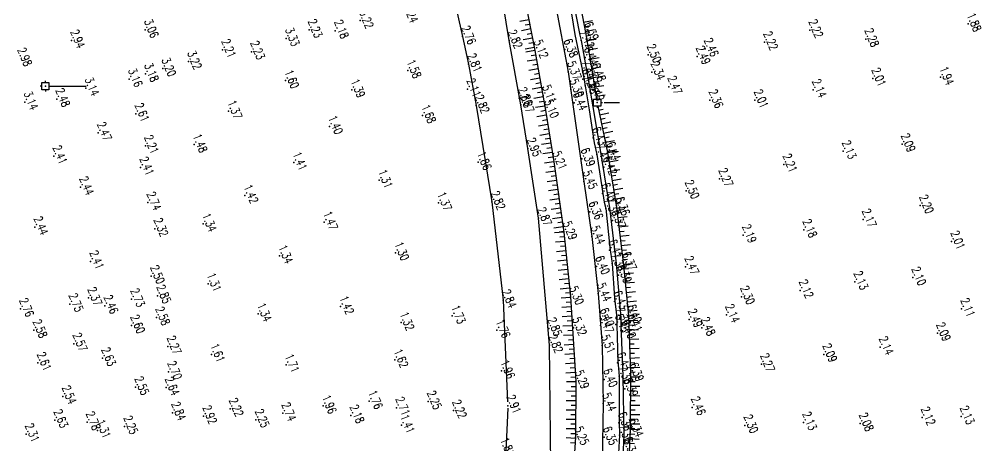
# Model space of a CAD drawing. Header units: millimetres. Extents: x 405522 to 410309, y 2303080 to 2310223.
# Drawn here: x 407481.1 to 407685.7, y 2307142.7 to 2307233.4 of the extents above; entities that cross this region are included whole.
import ezdxf
from ezdxf.enums import TextEntityAlignment as Align
from ezdxf.xclip import XClip

# ---------------------------------------------------------------- set-up
doc = ezdxf.new("R2010")
doc.units = ezdxf.units.MM
doc.header["$LTSCALE"] = 10
doc.header["$MEASUREMENT"] = 0
doc.header["$XCLIPFRAME"] = 0
doc.layers.get('0').update_dxf_attribs({"linetype": 'CONTINUOUS'})
doc.layers.get('Defpoints').update_dxf_attribs({"linetype": 'CONTINUOUS'})
for name, color, linetype in [('caodo', 7, 'CONTINUOUS'), ('De', 5, 'CONTINUOUS'), ('DIM', 4, 'CONTINUOUS'), ('Hatch', 8, 'CONTINUOUS')]:
    doc.layers.add(name, color=color, linetype=linetype)
doc.styles.add('Dien', font='simplex.shx', dxfattribs={"width": 0.75})
doc.styles.add('TextH', font='vntimeh.shx', dxfattribs={"width": 0.75})
doc.styles.add('txt', font='romans.shx', dxfattribs={"height": 0.2})
doc.dimstyles.new('D2', dxfattribs={"dimscale": 2, "dimtxt": 1.8, "dimasz": 1.5, "dimexe": 1.5, "dimexo": 2, "dimgap": 1, "dimtad": 1, "dimdec": 1, "dimdsep": 46, "dimtxsty": 'TextH', "dimcen": 2.5, "dimclrd": 4, "dimclre": 4, "dimclrt": 7, "dimadec": 1, "dimazin": 2, "dimtfac": 1, "dimtdec": 1, "dimtmove": 1, "dimatfit": 0, "dimfxl": 0.25, "dimtolj": 1, "dimtzin": 0, "dimlwd": -1, "dimlwe": -1, "dimarcsym": 0})
doc.dimstyles.new('D6.7', dxfattribs={"dimscale": 6.7, "dimtxt": 1.5, "dimasz": 2, "dimexe": 1.5, "dimexo": 0.5, "dimgap": 1, "dimtad": 1, "dimdec": 0, "dimdsep": 46, "dimtxsty": 'Dien', "dimcen": 1, "dimclrd": 256, "dimclre": 256, "dimclrt": 7, "dimaunit": 1, "dimadec": 3, "dimazin": 0, "dimtfac": 1, "dimtdec": 0, "dimtmove": 1, "dimatfit": 0, "dimfxl": 1, "dimtolj": 1, "dimtzin": 0, "dimlwe": -1, "dimarcsym": 0})

# ---------------------------------------------------------------- blocks, each defined once
blk = doc.blocks.new('*D8')
at = {"layer": 'Defpoints', "color": 0, "linetype": 'Continuous'}
for p in [(407688.8, 2307448.84), (407705.66, 2307406.94), (406731.61, 2307015)]:
    blk.add_point(p, dxfattribs=at)
at = {"layer": 'DIM', "linetype": 'Continuous'}
for p, q in [((407704.41, 2307410.04), (407685.05, 2307458.16)), ((406730.36, 2307018.11), (406711, 2307066.22))]:
    blk.add_line(p, q, dxfattribs=at)
at = {"layer": 'DIM', "linetype": 'Continuous', "lineweight": -2}
blk.add_line((406727.19, 2307061.9), (407676.37, 2307443.83), dxfattribs=at)
at = {"layer": 'DIM', "linetype": 'Continuous'}
for points in [[(407675.53, 2307445.9), (407677.2, 2307441.76), (407688.8, 2307448.84)], [(406726.35, 2307063.97), (406728.02, 2307059.83), (406714.75, 2307056.9)]]:
    blk.add_solid(points, dxfattribs=at)
at = {"layer": 'DIM', "color": 7, "linetype": 'Continuous', "insert": (407197.4, 2307263.74), "char_height": 10.05, "attachment_point": 5, "rotation": 21.9189, "style": 'Dien'}
blk.add_mtext('\\A1;1050', dxfattribs=at)
blk = doc.blocks.new('*D10')
at = {"layer": 'Defpoints', "color": 0, "linetype": 'Continuous'}
for p in [(407816.98, 2307451.73), (406697.25, 2307100.41), (406731.61, 2307015)]:
    blk.add_point(p, dxfattribs=at)
at = {"layer": 'DIM'}
for p, q in [((407815.73, 2307454.84), (407778.86, 2307546.46)), ((406730.36, 2307018.11), (406693.5, 2307109.73))]:
    blk.add_line(p, q, dxfattribs=at)
at = {"layer": 'DIM', "linetype": 'Continuous', "lineweight": -2}
blk.add_line((407770.18, 2307532.14), (406709.68, 2307105.41), dxfattribs=at)
at = {"layer": 'DIM', "linetype": 'Continuous'}
for points in [[(407769.34, 2307534.21), (407771.01, 2307530.06), (407782.61, 2307537.14)], [(406708.84, 2307107.48), (406710.51, 2307103.34), (406697.25, 2307100.41)]]:
    blk.add_solid(points, dxfattribs=at)
at = {"layer": 'DIM', "color": 7, "linetype": 'Continuous', "insert": (407235.55, 2307329.65), "char_height": 10.05, "attachment_point": 5, "rotation": 21.9189, "style": 'Dien'}
blk.add_mtext('\\A1;1170', dxfattribs=at)
blk = doc.blocks.new('20')
at = {"layer": 'caodo', "color": 8, "linetype": 'Continuous'}
for p in [(-53.96, -75.39, 0.9), (-99.66, -77.38, 0.74), (-64.82, -77.36, -0.09), (-59.24, -77.53, -0.14), (41.6, -77.4, -0.1), (75.24, -76.07, -0.44), (-115.32, -79.6, 0.62), (-69.68, -79.18, 1.01), (-32.2, -78.77, 0.44), (-22.3, -79.64, 0.5), (-7.01, -79.62, 5.1), (-6.1, -77.93, 4.07), (53.49, -79.31, -0.04), (-83.21, -81.61, -0.11), (-16.8, -81.73, 2.8), (-10.49, -81.54, 4.06), (19.36, -81.37, 0.14), (31.99, -80, -0.1), (-77.06, -82, -0.09), (-6.17, -83.23, 4.12), (7.22, -82.69, 0.18), (17.64, -83.03, 0.17), (-95.94, -85.59, 0.88), (-90.47, -84.11, 0.9), (-30.93, -84.65, 0.49), (-103.07, -87.83, 0.84), (-99.62, -86.73, 0.86), (-43.83, -85.99, -0.74), (-9.75, -86.28, 3.05), (-6.7, -86.06, 5.12), (-6.64, -87.83, 4.1), (-4.58, -86.71, 4.16), (8.04, -86.34, 0.02), (54.98, -87.72, -0.31), (69.41, -87.45, -0.38), (-112.27, -89.74, 0.82), (-69.8, -88.15, -0.72), (-31.13, -89.96, -0.21), (-6.13, -89.29, 5.16), (11.64, -89.44, 0.15), (-118.47, -92.06, 0.16), (-55.73, -90.1, -0.93), (-20.15, -91.85, 0.54), (-15.05, -91.35, 2.79), (-9.21, -90.05, 2.98), (-4.84, -90.82, 4.17), (42.34, -90.13, -0.18), (-125.25, -92.72, 0.82), (-29.33, -93.43, 0.5), (-19.81, -93.29, 0.55), (-8.5, -92.84, 4.12), (20.37, -92.31, 0.04), (29.96, -92.33, -0.31), (-101.64, -95.21, 0.29), (-81.92, -94.64, -0.95), (-40.7, -95.55, -0.64), (-14.59, -94.43, 2.78), (-60.5, -97.89, -0.92), (-109.64, -99.26, 0.15), (-99.62, -102.04, -0.11), (-89.28, -101.77, -0.84), (-4.46, -100.3, 4.11), (61.22, -101.67, -0.23), (-119.07, -104.24, 0.09), (-18.29, -102.62, 0.63), (-3.64, -103.89, 5.13), (-1.38, -103.45, 4.12), (48.68, -103.15, -0.19), (-68.07, -105.58, -0.91), (-28.89, -105.5, -0.46), (-12.83, -105.41, 2.89), (-6.86, -104.76, 4.07), (36.09, -105.99, -0.11), (-100.62, -106.62, 0.09), (-2.16, -106.54, 4.1), (-49.9, -109.35, -1.01), (-6.39, -109.57, 3.13), (22.45, -109.05, -0.05), (-113.4, -110.84, 0.12), (-2.48, -112.19, 4.08), (15.3, -111.62, 0.18), (-99.08, -114.09, 0.42), (-78.46, -112.59, -0.9), (-37.33, -114.15, -0.95), (-25.95, -113.95, 0.5), (-5.17, -116.05, 4.04), (-1.76, -115.38, 5.04), (0.52, -115.17, 4.04), (65.1, -114.72, -0.12), (-87.33, -118.64, -0.98), (-61.58, -118.26, -0.85), (-16.07, -117.38, 0.55), (-0.33, -117.88, 4.05), (52.93, -117.7, -0.15), (-123.11, -119.32, 0.12), (-97.6, -119.65), (-10.66, -120.35, 2.97), (40.32, -119.88, -0.14), (-4.7, -121.29, 3.12), (27.46, -121, -0.13), (71.75, -122.37, -0.31), (-46.42, -124.75, -1.02), (-0.99, -124.23, 4.09), (-111.25, -126.59, 0.09), (-71.1, -125.4, -0.98), (-3.75, -127.69, 4.08), (-0.42, -127.03, 5.06), (1.95, -126.85, 4.05), (15.21, -127.76, 0.15), (-98.35, -129.71, 0.18), (0.92, -129.51, 4.07), (63.5, -130.05, -0.22), (-86.3, -131.34, -1.01), (39.54, -132.76, -0.2), (51.18, -130.96, -0.19), (-111.67, -134.38, 0.05), (-102.55, -134.63, 0.41), (-97.01, -133.89, 0.53), (-23.59, -134.85, 0.52), (-9.27, -134.14, 2.98), (-3.4, -133.46, 3.12), (27.07, -134.1, -0.02), (-126.17, -136.71, 0.44), (-115.66, -135.67, 0.43), (-108.23, -136.05, 0.14), (-58.11, -136.21, -0.9), (0.09, -135.13, 4.11), (73.88, -136.72, -0.21), (-97.24, -138.53, 0.26), (-75.64, -137.73, -0.98), (-34.38, -138.19, -0.59), (-2.77, -138.79, 4.08), (0.58, -138.6, 5.07), (3.05, -138.07, 4.08), (15.94, -138.96, 0.17), (23.88, -137.98, -0.18), (-102.55, -140.25, 0.28), (-45.28, -139.62, -1), (-13.89, -140.84, 0.53), (-8.64, -140.74, 3), (-2.91, -140.2, 3.15), (0.4, -140.05, 4.13), (3.18, -139.91, 4.09), (18.69, -140.74, 0.16), (-123.31, -141.21, 0.26), (-24.89, -141.22, -0.56), (1.81, -141.34, 4.08), (68.72, -141.88, -0.23), (-114.81, -144.1, 0.25), (-94.82, -144.73, -0.05), (-13.7, -144.4, 0.5), (-2.53, -144.48, 3.19), (56.56, -144.82, -0.18), (-108.73, -147.19, 0.31), (-85.56, -146.37, -0.71), (44.57, -146.37, -0.23), (-122.44, -148.16, 0.29), (-69.72, -148.58, -0.61), (-46.59, -147.53, -0.7), (0.76, -148.2, 4.11), (31.32, -148.44, -0.05), (-94.7, -150.07, 0.38), (-23.91, -149.87, -0.36), (1.1, -151.01, 5.06), (3.52, -150.43, 4.07), (-101.68, -153.37, 0.23), (-8.11, -152.04, 2.97), (-2.09, -151.68, 4.08), (-117.13, -155.3, 0.22), (-95.23, -153.45, 0.32), (2.31, -153.71, 4.07), (-61.84, -157.32, -0.36), (-52.03, -156.33, -0.56), (-39.5, -156.41, -0.07), (-22.58, -157.29, 0.59), (-2.3, -156.84, 3.12), (-93.84, -158.77, 0.52), (-87.24, -159.52, 0.6), (-81.61, -157.94, -0.1), (-70.43, -158.91, 0.42), (-55.93, -159.36, -0.14), (-46.22, -157.71, 0.39), (-34.14, -158.32, -0.1), (16.61, -157.64, 0.14), (-118.88, -160.35, 0.31), (-112, -160.82, 0.46), (-76.11, -160.28, -0.07), (-45.2, -161.46, -0.91), (1.04, -160.91, 4.06), (27.8, -161.47, -0.02), (40.28, -160.86, -0.19), (52.31, -161.06, -0.24), (65.47, -159.81, -0.2), (73.77, -159.61, -0.19), (-124.96, -163.34, -0.01), (-109.8, -162.54, -1.01), (-104.03, -161.71, -0.07), (1.19, -163.52, 5.04), (3.45, -162.28, 4.02), (-8.19, -163.98, 2.93), (-2.13, -164, 4.03)]:
    blk.add_point(p, dxfattribs=at)
at = {"layer": 'caodo', "color": 8, "linetype": 'Continuous', "style": 'txt', "width": 0.75}
for s, p in [('3.22', (-53.46, -75.39, 0.9)), ('2.24', (-44, -74.2, -0.08)), ('3.06', (-99.16, -77.38, 0.74)), ('2.23', (-64.32, -77.36, -0.09)), ('2.18', (-58.74, -77.53, -0.14)), ('2.22', (42.1, -77.4, -0.1)), ('1.88', (75.74, -76.07, -0.44)), ('2.94', (-114.82, -79.6, 0.62)), ('3.33', (-69.18, -79.18, 1.01)), ('2.76', (-31.7, -78.77, 0.44)), ('2.82', (-21.8, -79.64, 0.5)), ('7.42', (-6.51, -79.62, 5.1)), ('6.39', (-5.6, -77.93, 4.07)), ('2.28', (53.99, -79.31, -0.04)), ('2.21', (-82.71, -81.61, -0.11)), ('2.23', (-76.56, -82, -0.09)), ('5.12', (-16.3, -81.73, 2.8)), ('6.38', (-9.99, -81.54, 4.06)), ('2.46', (19.86, -81.37, 0.14)), ('2.22', (32.49, -80, -0.1)), ('2.98', (-126.07, -83.44, 0.66)), ('3.22', (-89.97, -84.11, 0.9)), ('6.44', (-5.67, -83.23, 4.12)), ('2.50', (7.72, -82.69, 0.18)), ('2.49', (18.14, -83.03, 0.17)), ('3.20', (-95.44, -85.59, 0.88)), ('2.81', (-30.43, -84.65, 0.49)), ('7.44', (-6.2, -86.06, 5.12)), ('3.16', (-102.57, -87.83, 0.84)), ('3.18', (-99.12, -86.73, 0.86)), ('1.58', (-43.33, -85.99, -0.74)), ('5.37', (-9.25, -86.28, 3.05)), ('6.42', (-6.14, -87.83, 4.1)), ('6.48', (-4.08, -86.71, 4.16)), ('2.34', (8.54, -86.34, 0.02)), ('2.01', (55.48, -87.72, -0.31)), ('1.94', (69.91, -87.45, -0.38)), ('3.14', (-111.77, -89.74, 0.82)), ('1.60', (-69.3, -88.15, -0.72)), ('2.11', (-30.63, -89.96, -0.21)), ('5.30', (-8.71, -90.05, 2.98)), ('7.48', (-5.63, -89.29, 5.16)), ('2.47', (12.14, -89.44, 0.15)), ('2.14', (42.84, -90.13, -0.18)), ('2.48', (-117.97, -92.06, 0.16)), ('1.39', (-55.23, -90.1, -0.93)), ('2.86', (-19.65, -91.85, 0.54)), ('5.11', (-14.55, -91.35, 2.79)), ('6.49', (-4.34, -90.82, 4.17)), ('3.14', (-124.75, -92.72, 0.82)), ('2.82', (-28.83, -93.43, 0.5)), ('2.87', (-19.31, -93.29, 0.55)), ('6.44', (-8, -92.84, 4.12)), ('2.36', (20.87, -92.31, 0.04)), ('2.01', (30.46, -92.33, -0.31)), ('2.61', (-101.14, -95.21, 0.29)), ('1.37', (-81.42, -94.64, -0.95)), ('1.68', (-40.2, -95.55, -0.64)), ('5.10', (-14.09, -94.43, 2.78)), ('1.40', (-60, -97.89, -0.92)), ('2.47', (-109.14, -99.26, 0.15)), ('6.43', (-3.96, -100.3, 4.11)), ('2.21', (-99.12, -102.04, -0.11)), ('1.48', (-88.78, -101.77, -0.84)), ('2.09', (61.72, -101.67, -0.23)), ('2.41', (-118.57, -104.24, 0.09)), ('2.95', (-17.79, -102.62, 0.63)), ('7.45', (-3.14, -103.89, 5.13)), ('6.44', (-0.88, -103.45, 4.12)), ('2.13', (49.18, -103.15, -0.19)), ('1.41', (-67.57, -105.58, -0.91)), ('1.86', (-28.39, -105.5, -0.46)), ('5.21', (-12.33, -105.41, 2.89)), ('6.39', (-6.36, -104.76, 4.07)), ('2.21', (36.59, -105.99, -0.11)), ('2.41', (-100.12, -106.62, 0.09)), ('6.42', (-1.66, -106.54, 4.1)), ('1.31', (-49.4, -109.35, -1.01)), ('5.45', (-5.89, -109.57, 3.13)), ('2.27', (22.95, -109.05, -0.05)), ('2.44', (-112.9, -110.84, 0.12)), ('6.40', (-1.98, -112.19, 4.08)), ('2.50', (15.8, -111.62, 0.18)), ('2.74', (-98.58, -114.09, 0.42)), ('1.42', (-77.96, -112.59, -0.9)), ('1.37', (-36.83, -114.15, -0.95)), ('2.82', (-25.45, -113.95, 0.5)), ('2.20', (65.6, -114.72, -0.12)), ('6.36', (-4.67, -116.05, 4.04)), ('7.36', (-1.26, -115.38, 5.04)), ('6.36', (1.02, -115.17, 4.04)), ('1.34', (-86.83, -118.64, -0.98)), ('1.47', (-61.08, -118.26, -0.85)), ('2.87', (-15.57, -117.38, 0.55)), ('6.37', (0.17, -117.88, 4.05)), ('2.17', (53.43, -117.7, -0.15)), ('2.44', (-122.61, -119.32, 0.12)), ('2.32', (-97.1, -119.65)), ('5.29', (-10.16, -120.35, 2.97)), ('2.18', (40.82, -119.88, -0.14)), ('5.44', (-4.2, -121.29, 3.12)), ('2.19', (27.96, -121, -0.13)), ('2.01', (72.25, -122.37, -0.31)), ('1.30', (-45.92, -124.75, -1.02)), ('6.41', (-0.49, -124.23, 4.09)), ('2.41', (-110.75, -126.59, 0.09)), ('1.34', (-70.6, -125.4, -0.98)), ('7.38', (0.08, -127.03, 5.06)), ('6.37', (2.45, -126.85, 4.05)), ('6.40', (-3.25, -127.69, 4.08)), ('2.47', (15.71, -127.76, 0.15)), ('2.50', (-97.85, -129.71, 0.18)), ('6.39', (1.42, -129.51, 4.07)), ('2.13', (51.68, -130.96, -0.19)), ('2.10', (64, -130.05, -0.22)), ('1.31', (-85.8, -131.34, -1.01)), ('2.12', (40.04, -132.76, -0.2)), ('2.37', (-111.17, -134.38, 0.05)), ('2.73', (-102.05, -134.63, 0.41)), ('2.85', (-96.51, -133.89, 0.53)), ('2.84', (-23.09, -134.85, 0.52)), ('5.30', (-8.77, -134.14, 2.98)), ('5.44', (-2.9, -133.46, 3.12)), ('6.43', (0.59, -135.13, 4.11)), ('2.30', (27.57, -134.1, -0.02)), ('2.76', (-125.67, -136.71, 0.44)), ('2.75', (-115.16, -135.67, 0.43)), ('2.46', (-107.73, -136.05, 0.14)), ('1.42', (-57.61, -136.21, -0.9)), ('2.11', (74.38, -136.72, -0.21)), ('2.58', (-96.74, -138.53, 0.26)), ('1.34', (-75.14, -137.73, -0.98)), ('1.73', (-33.88, -138.19, -0.59)), ('6.40', (-2.27, -138.79, 4.08)), ('7.39', (1.08, -138.6, 5.07)), ('6.40', (3.55, -138.07, 4.08)), ('2.49', (16.44, -138.96, 0.17)), ('2.14', (24.38, -137.98, -0.18)), ('2.58', (-122.81, -141.21, 0.26)), ('2.60', (-102.05, -140.25, 0.28)), ('1.32', (-44.78, -139.62, -1)), ('2.85', (-13.39, -140.84, 0.53)), ('5.32', (-8.14, -140.74, 3)), ('5.47', (-2.41, -140.2, 3.15)), ('6.45', (0.9, -140.05, 4.13)), ('6.41', (3.68, -139.91, 4.09)), ('2.48', (19.19, -140.74, 0.16)), ('1.76', (-24.39, -141.22, -0.56)), ('6.40', (2.31, -141.34, 4.08)), ('2.09', (69.22, -141.88, -0.23)), ('2.57', (-114.31, -144.1, 0.25)), ('2.27', (-94.32, -144.73, -0.05)), ('2.82', (-13.2, -144.4, 0.5)), ('5.51', (-2.03, -144.48, 3.19)), ('2.14', (57.06, -144.82, -0.18)), ('2.63', (-108.23, -147.19, 0.31)), ('1.61', (-85.06, -146.37, -0.71)), ('2.09', (45.07, -146.37, -0.23)), ('2.61', (-121.94, -148.16, 0.29)), ('1.71', (-69.22, -148.58, -0.61)), ('1.62', (-46.09, -147.53, -0.7)), ('6.43', (1.26, -148.2, 4.11)), ('2.27', (31.82, -148.44, -0.05)), ('2.70', (-94.2, -150.07, 0.38)), ('1.96', (-23.41, -149.87, -0.36)), ('7.38', (1.6, -151.01, 5.06)), ('6.39', (4.02, -150.43, 4.07)), ('2.55', (-101.18, -153.37, 0.23)), ('2.64', (-94.73, -153.45, 0.32)), ('5.29', (-7.61, -152.04, 2.97)), ('6.40', (-1.59, -151.68, 4.08)), ('2.54', (-116.63, -155.3, 0.22)), ('6.39', (2.81, -153.71, 4.07)), ('1.96', (-61.34, -157.32, -0.36)), ('1.76', (-51.53, -156.33, -0.56)), ('2.25', (-39, -156.41, -0.07)), ('2.91', (-22.08, -157.29, 0.59)), ('5.44', (-1.8, -156.84, 3.12)), ('2.46', (17.11, -157.64, 0.14)), ('2.84', (-93.34, -158.77, 0.52)), ('2.92', (-86.74, -159.52, 0.6)), ('2.22', (-81.11, -157.94, -0.1)), ('2.74', (-69.93, -158.91, 0.42)), ('2.18', (-55.43, -159.36, -0.14)), ('2.71', (-45.72, -157.71, 0.39)), ('2.22', (-33.64, -158.32, -0.1)), ('2.13', (74.27, -159.61, -0.19)), ('2.63', (-118.38, -160.35, 0.31)), ('2.78', (-111.5, -160.82, 0.46)), ('2.25', (-103.53, -161.71, -0.07)), ('2.25', (-75.61, -160.28, -0.07)), ('1.41', (-44.7, -161.46, -0.91)), ('6.38', (1.54, -160.91, 4.06)), ('2.30', (28.3, -161.47, -0.02)), ('2.13', (40.78, -160.86, -0.19)), ('2.08', (52.81, -161.06, -0.24)), ('2.12', (65.97, -159.81, -0.2)), ('2.31', (-124.46, -163.34, -0.01)), ('1.31', (-109.3, -162.54, -1.01)), ('7.36', (1.69, -163.52, 5.04)), ('6.34', (3.95, -162.28, 4.02)), ('5.25', (-7.69, -163.98, 2.93)), ('6.35', (-1.63, -164, 4.03)), ('1.86', (-23.45, -166.4, -0.46)), ('6.36', (2.76, -166.53, 4.04))]:
    blk.add_text(s, height=1.8, rotation=292, dxfattribs=at).set_placement(p, align=Align.CENTER)
blk = doc.blocks.new('*D50')
at = {"layer": 'Defpoints', "color": 0, "linetype": 'Continuous'}
for p in [(407494.82, 2306933.31), (408995.35, 2306821.5), (407742.64, 2306317.43)]:
    blk.add_point(p, dxfattribs=at)
at = {"layer": 'Hatch', "color": 4, "linetype": 'Continuous'}
for p, q in [((407498.53, 2306934.8), (408750.32, 2307438.5)), ((408748.65, 2307434.6), (408994.23, 2306824.28)), ((407746.35, 2306318.92), (408998.14, 2306822.62))]:
    blk.add_line(p, q, dxfattribs=at)
for points in [[(408749.12, 2307434.78), (408748.19, 2307434.41), (408747.53, 2307437.38)], [(408994.7, 2306824.47), (408993.77, 2306824.09), (408995.35, 2306821.5)]]:
    blk.add_solid(points, dxfattribs=at)
at = {"layer": 'Hatch', "color": 7, "linetype": 'Continuous', "insert": (408874.97, 2307130.86), "char_height": 3.6, "attachment_point": 5, "rotation": 291.9189, "style": 'TextH'}
blk.add_mtext('\\A1;663.9', dxfattribs=at)
blk = doc.blocks.new('*D54')
at = {"layer": 'Defpoints', "color": 0, "linetype": 'Continuous'}
for p in [(408495.7, 2307336.05), (407494.82, 2306933.31), (407742.64, 2306317.43)]:
    blk.add_point(p, dxfattribs=at)
at = {"layer": 'Hatch', "color": 4, "linetype": 'Continuous'}
for p, q in [((407498.53, 2306934.8), (408498.49, 2307337.17)), ((408742.4, 2306722.95), (408496.82, 2307333.26)), ((407746.35, 2306318.92), (408746.31, 2306721.28))]:
    blk.add_line(p, q, dxfattribs=at)
for points in [[(408497.29, 2307333.45), (408496.36, 2307333.08), (408495.7, 2307336.05)], [(408742.87, 2306723.13), (408741.94, 2306722.76), (408743.52, 2306720.16)]]:
    blk.add_solid(points, dxfattribs=at)
at = {"layer": 'Hatch', "color": 7, "linetype": 'Continuous', "insert": (408623.14, 2307029.52), "char_height": 3.6, "attachment_point": 5, "rotation": 291.9189, "style": 'TextH'}
blk.add_mtext('\\A1;663.9', dxfattribs=at)

msp = doc.modelspace()

# ---------------------------------------------------------------- linework, layer by layer
at = {"color": 4}
for p, q in [((407486.7, 2307219.91), (407486.7, 2307220.29)), ((407485.95, 2307219.16), (407485.58, 2307219.16)), ((407486.7, 2307218.41), (407486.7, 2307218.04)), ((407487.45, 2307219.16), (407487.83, 2307219.16)), ((407487.83, 2307219.16), (407495.36, 2307219.16)), ((407603.22, 2307215.68), (407602.84, 2307215.68)), ((407603.97, 2307216.43), (407603.97, 2307216.8)), ((407604.72, 2307215.68), (407605.09, 2307215.68)), ((407605.43, 2307215.67), (407608.73, 2307215.67)), ((407603.97, 2307214.93), (407603.97, 2307214.55))]:
    msp.add_line(p, q, dxfattribs=at)
for points in [[(407485.95, 2307219.91), (407487.45, 2307219.91), (407487.45, 2307218.41), (407485.95, 2307218.41)], [(407603.22, 2307216.43), (407604.72, 2307216.43), (407604.72, 2307214.93), (407603.22, 2307214.93)]]:
    msp.add_lwpolyline(points, close=True, dxfattribs=at)
for p in [(407486.7, 2307219.16), (407603.97, 2307215.68)]:
    msp.add_point(p, dxfattribs=at)
at = {"layer": 'De', "color": 8, "linetype": 'Continuous'}
for p, q in [((407589.47, 2307233.29), (407587.51, 2307232.91)), ((407589.66, 2307232.31), (407588.68, 2307232.12)), ((407601.05, 2307232.79), (407603.01, 2307233.15)), ((407601.23, 2307231.81), (407602.21, 2307231.99)), ((407589.86, 2307231.33), (407587.9, 2307230.95)), ((407590.05, 2307230.35), (407589.07, 2307230.16)), ((407601.41, 2307230.82), (407603.38, 2307231.19)), ((407601.59, 2307229.84), (407602.57, 2307230.01)), ((407590.25, 2307229.37), (407588.28, 2307228.98)), ((407590.44, 2307228.39), (407589.46, 2307228.2)), ((407601.76, 2307228.85), (407603.73, 2307229.19)), ((407601.93, 2307227.87), (407602.91, 2307228.04)), ((407590.63, 2307227.41), (407588.67, 2307227.02)), ((407590.76, 2307226.76), (407588.79, 2307226.42)), ((407590.93, 2307225.77), (407589.95, 2307225.6)), ((407602.1, 2307226.88), (407604.07, 2307227.22)), ((407602.27, 2307225.9), (407603.25, 2307226.07)), ((407591.1, 2307224.79), (407589.13, 2307224.45)), ((407591.27, 2307223.8), (407590.29, 2307223.63)), ((407602.44, 2307224.91), (407604.41, 2307225.25)), ((407602.61, 2307223.93), (407603.59, 2307224.1)), ((407591.45, 2307222.82), (407589.48, 2307222.48)), ((407591.62, 2307221.83), (407590.63, 2307221.66)), ((407602.78, 2307222.94), (407604.75, 2307223.28)), ((407602.95, 2307221.96), (407603.94, 2307222.13)), ((407591.79, 2307220.85), (407589.82, 2307220.51)), ((407591.96, 2307219.86), (407590.97, 2307219.69)), ((407603.11, 2307220.97), (407605.08, 2307221.28)), ((407603.26, 2307219.98), (407604.25, 2307220.14)), ((407592.13, 2307218.88), (407590.16, 2307218.54)), ((407592.3, 2307217.89), (407591.32, 2307217.72)), ((407603.42, 2307218.99), (407605.4, 2307219.3)), ((407603.58, 2307218), (407604.56, 2307218.16)), ((407592.47, 2307216.91), (407590.5, 2307216.57)), ((407592.65, 2307215.92), (407591.66, 2307215.75)), ((407603.73, 2307217.02), (407605.71, 2307217.33)), ((407604.72, 2307216.16), (407604.88, 2307216.18)), ((407592.82, 2307214.94), (407590.85, 2307214.59)), ((407592.99, 2307213.95), (407592, 2307213.79)), ((407604.28, 2307214.07), (407605.26, 2307214.27)), ((407604.49, 2307213.09), (407606.45, 2307213.5)), ((407593.15, 2307212.96), (407591.17, 2307212.65)), ((407593.3, 2307211.98), (407592.32, 2307211.82)), ((407604.69, 2307212.11), (407605.67, 2307212.32)), ((407604.9, 2307211.13), (407606.86, 2307211.54)), ((407593.46, 2307210.99), (407591.49, 2307210.67)), ((407593.62, 2307210), (407592.63, 2307209.84)), ((407605.11, 2307210.15), (407606.08, 2307210.36)), ((407605.31, 2307209.18), (407607.27, 2307209.59)), ((407593.78, 2307209.02), (407591.8, 2307208.7)), ((407593.94, 2307208.03), (407592.95, 2307207.87)), ((407605.52, 2307208.2), (407606.5, 2307208.4)), ((407605.72, 2307207.22), (407607.68, 2307207.63)), ((407594.1, 2307207.04), (407592.12, 2307206.72)), ((407594.25, 2307206.05), (407593.27, 2307205.89)), ((407605.93, 2307206.24), (407606.91, 2307206.45)), ((407606.13, 2307205.26), (407608.09, 2307205.67)), ((407606.18, 2307205.04), (407608.15, 2307205.36)), ((407594.41, 2307205.07), (407592.44, 2307204.75)), ((407594.57, 2307204.08), (407593.58, 2307203.92)), ((407606.34, 2307204.05), (407607.33, 2307204.21)), ((407606.5, 2307203.07), (407608.47, 2307203.39)), ((407594.73, 2307203.09), (407592.75, 2307202.77)), ((407595.02, 2307201.11), (407593.04, 2307200.82)), ((407594.87, 2307202.1), (407593.88, 2307201.96)), ((407606.66, 2307202.08), (407607.65, 2307202.24)), ((407606.82, 2307201.09), (407608.79, 2307201.41)), ((407595.3, 2307199.13), (407593.32, 2307198.84)), ((407595.16, 2307200.12), (407594.17, 2307199.98)), ((407606.98, 2307200.1), (407607.97, 2307200.26)), ((407607.14, 2307199.12), (407609.11, 2307199.44)), ((407595.59, 2307197.15), (407593.61, 2307196.87)), ((407595.45, 2307198.14), (407594.46, 2307198)), ((407607.3, 2307198.13), (407608.29, 2307198.29)), ((407607.46, 2307197.14), (407609.43, 2307197.46)), ((407595.88, 2307195.17), (407593.9, 2307194.89)), ((407595.73, 2307196.16), (407594.74, 2307196.02)), ((407607.62, 2307196.16), (407608.61, 2307196.32)), ((407607.78, 2307195.17), (407609.75, 2307195.49)), ((407596.17, 2307193.19), (407594.19, 2307192.91)), ((407596.02, 2307194.18), (407595.03, 2307194.04)), ((407607.94, 2307194.18), (407608.93, 2307194.34)), ((407608.1, 2307193.19), (407610.08, 2307193.44)), ((407596.45, 2307191.22), (407594.47, 2307190.93)), ((407596.31, 2307192.21), (407595.32, 2307192.06)), ((407608.22, 2307192.2), (407609.21, 2307192.32)), ((407608.34, 2307191.21), (407610.32, 2307191.45)), ((407596.74, 2307189.24), (407594.76, 2307188.95)), ((407596.6, 2307190.23), (407595.61, 2307190.08)), ((407608.46, 2307190.22), (407609.45, 2307190.34)), ((407608.58, 2307189.22), (407610.57, 2307189.47)), ((407596.9, 2307188.14), (407594.91, 2307187.94)), ((407596.88, 2307188.25), (407595.89, 2307188.1)), ((407597, 2307187.15), (407596.01, 2307187.04)), ((407608.7, 2307188.23), (407609.7, 2307188.35)), ((407608.82, 2307187.24), (407610.81, 2307187.48)), ((407597.1, 2307186.15), (407595.11, 2307185.95)), ((407597.2, 2307185.16), (407596.21, 2307185.05)), ((407608.95, 2307186.25), (407609.94, 2307186.37)), ((407609.07, 2307185.25), (407611.05, 2307185.5)), ((407597.3, 2307184.16), (407595.31, 2307183.96)), ((407597.4, 2307183.17), (407596.41, 2307183.06)), ((407609.19, 2307184.26), (407610.18, 2307184.38)), ((407609.31, 2307183.27), (407611.3, 2307183.51)), ((407597.5, 2307182.17), (407595.51, 2307181.97)), ((407597.6, 2307181.18), (407596.61, 2307181.08)), ((407609.43, 2307182.28), (407610.42, 2307182.4)), ((407609.55, 2307181.28), (407611.54, 2307181.48)), ((407597.7, 2307180.18), (407595.71, 2307179.98)), ((407597.8, 2307179.19), (407596.81, 2307179.09)), ((407609.64, 2307180.29), (407610.64, 2307180.38)), ((407609.74, 2307179.29), (407611.73, 2307179.49)), ((407597.9, 2307178.19), (407595.91, 2307177.99)), ((407598, 2307177.2), (407597.01, 2307177.1)), ((407609.84, 2307178.3), (407610.83, 2307178.39)), ((407609.94, 2307177.3), (407611.93, 2307177.5)), ((407598.1, 2307176.2), (407596.11, 2307176)), ((407598.2, 2307175.21), (407597.21, 2307175.11)), ((407610.03, 2307176.31), (407611.03, 2307176.4)), ((407610.13, 2307175.31), (407612.12, 2307175.51)), ((407598.3, 2307174.21), (407596.3, 2307174.08)), ((407598.36, 2307173.21), (407597.37, 2307173.15)), ((407610.23, 2307174.32), (407611.22, 2307174.41)), ((407610.33, 2307173.32), (407612.32, 2307173.52)), ((407610.42, 2307172.32), (407611.42, 2307172.42)), ((407598.43, 2307172.21), (407596.43, 2307172.09)), ((407598.49, 2307171.22), (407597.5, 2307171.15)), ((407610.52, 2307171.33), (407612.51, 2307171.52)), ((407610.61, 2307170.33), (407611.61, 2307170.37)), ((407598.56, 2307170.22), (407596.56, 2307170.09)), ((407598.62, 2307169.22), (407597.62, 2307169.16)), ((407610.65, 2307169.33), (407612.65, 2307169.41)), ((407610.69, 2307168.34), (407611.69, 2307168.37)), ((407598.69, 2307168.22), (407596.69, 2307168.09)), ((407598.75, 2307167.22), (407597.75, 2307167.16)), ((407610.73, 2307167.34), (407612.73, 2307167.41)), ((407610.77, 2307166.34), (407611.76, 2307166.37)), ((407598.82, 2307166.23), (407596.82, 2307166.1)), ((407598.88, 2307165.23), (407597.88, 2307165.16)), ((407610.8, 2307165.34), (407612.8, 2307165.41)), ((407610.84, 2307164.34), (407611.84, 2307164.38)), ((407598.95, 2307164.23), (407596.95, 2307164.1)), ((407599.08, 2307162.24), (407597.08, 2307162.11)), ((407599.01, 2307163.23), (407598.01, 2307163.17)), ((407610.88, 2307163.34), (407612.88, 2307163.42)), ((407610.92, 2307162.34), (407611.92, 2307162.38)), ((407599.2, 2307160.24), (407597.21, 2307160.11)), ((407599.14, 2307161.24), (407598.14, 2307161.17)), ((407610.96, 2307161.34), (407612.95, 2307161.42)), ((407610.99, 2307160.34), (407611.99, 2307160.38)), ((407599.33, 2307158.24), (407597.34, 2307158.11)), ((407599.27, 2307159.24), (407598.27, 2307159.18)), ((407611.03, 2307159.34), (407613.03, 2307159.42)), ((407611.07, 2307158.34), (407612.07, 2307158.38)), ((407599.45, 2307156.25), (407597.45, 2307156.26)), ((407599.4, 2307157.25), (407598.4, 2307157.18)), ((407611.07, 2307156.34), (407612.07, 2307156.34)), ((407611.08, 2307157.34), (407613.08, 2307157.33)), ((407599.44, 2307154.25), (407597.44, 2307154.26)), ((407599.44, 2307155.25), (407598.44, 2307155.25)), ((407611.06, 2307155.34), (407613.06, 2307155.33)), ((407611.06, 2307154.34), (407612.06, 2307154.34)), ((407599.42, 2307152.25), (407597.42, 2307152.26)), ((407599.43, 2307153.25), (407598.43, 2307153.25)), ((407611.05, 2307153.34), (407613.05, 2307153.33)), ((407611.05, 2307152.34), (407612.05, 2307152.34)), ((407599.41, 2307150.25), (407597.41, 2307150.26)), ((407599.42, 2307151.25), (407598.42, 2307151.25)), ((407611.03, 2307150.34), (407612.03, 2307150.34)), ((407611.04, 2307151.34), (407613.04, 2307151.33)), ((407599.4, 2307148.25), (407597.4, 2307148.26)), ((407599.4, 2307149.25), (407598.4, 2307149.25)), ((407611.02, 2307148.34), (407612.02, 2307148.34)), ((407611.03, 2307149.34), (407613.03, 2307149.33)), ((407599.38, 2307146.25), (407597.38, 2307146.26)), ((407599.39, 2307147.25), (407598.39, 2307147.25)), ((407611.01, 2307146.34), (407612.01, 2307146.34)), ((407611.01, 2307146.21), (407613.01, 2307146.12)), ((407611.02, 2307147.34), (407613.02, 2307147.33)), ((407599.35, 2307144.25), (407597.36, 2307144.38)), ((407599.37, 2307145.25), (407598.37, 2307145.25)), ((407610.92, 2307144.21), (407612.92, 2307144.12)), ((407610.97, 2307145.21), (407611.97, 2307145.17)), ((407599.29, 2307143.25), (407598.29, 2307143.31)), ((407610.88, 2307143.21), (407611.88, 2307143.17))]:
    msp.add_line(p, q, dxfattribs=at)
at = {"layer": 'De'}
for points in [[(407558.55, 2307316), (407563.67, 2307308.86), (407570.98, 2307299.22), (407576.74, 2307290.56), (407581.68, 2307280.13), (407587.32, 2307266.7), (407592.25, 2307250.61), (407595.05, 2307236.82), (407597.81, 2307222.21), (407601.17, 2307198.92), (407602.86, 2307187.2), (407604.16, 2307175.03), (407605.03, 2307164.01), (407605.26, 2307151.65), (407605.02, 2307139.37)], [(407594.16, 2307138.53), (407593.86, 2307164.09), (407591.49, 2307191.11), (407589.27, 2307205.87), (407587.75, 2307215.2), (407585.26, 2307228.85), (407583.4, 2307240.21), (407581.19, 2307249.49), (407577.8, 2307261.84), (407572.28, 2307274.89), (407565.39, 2307288.39), (407556.28, 2307301.2), (407549.81, 2307310.3)], [(407556.3, 2307309.06), (407562.27, 2307301.12), (407569.06, 2307291.5), (407570.85, 2307289.15), (407573.66, 2307283.13), (407578.38, 2307272.27), (407580.32, 2307267.88), (407582.99, 2307260.49), (407584.56, 2307256.12), (407586.22, 2307248.14), (407587.9, 2307241.26), (407590.76, 2307226.76), (407592.97, 2307214.06), (407594.73, 2307203.08), (407596.9, 2307188.14), (407598.29, 2307174.35), (407599.45, 2307156.45), (407599.37, 2307144.51), (407598.53, 2307131.39)], [(407596.55, 2307254.32), (407596.55, 2307254.32), (407599.18, 2307242.81), (407601.46, 2307230.56), (407602.98, 2307221.78), (407603.83, 2307216.43)], [(407573.66, 2307237.26), (407575.36, 2307229.72), (407576.63, 2307223.84), (407578.23, 2307215.06), (407581.61, 2307194.54), (407583.97, 2307173.64), (407584.94, 2307151.99)], [(407604.1, 2307214.93), (407606.18, 2307205.04), (407608.08, 2307193.32), (407609.51, 2307181.64), (407610.61, 2307170.42), (407611.08, 2307158.06), (407611.01, 2307146.21), (407610.44, 2307133.11), (407609.35, 2307121.78), (407607.4, 2307109.66), (407604.66, 2307096.93), (407599.67, 2307084.63), (407593.95, 2307074.45), (407584.56, 2307060.89), (407579.12, 2307053.4), (407572.18, 2307043.1), (407564.71, 2307031.43), (407557.83, 2307019.92), (407552.85, 2307011.72), (407546.95, 2307002.42), (407541.15, 2306993.34), (407535.03, 2306984.59), (407531.74, 2306980.21)], [(407584.96, 2307150.68), (407584.1, 2307130.74), (407580.76, 2307108.01), (407579.68, 2307104.24), (407577.99, 2307097.9), (407575.4, 2307092.28), (407568.87, 2307082.53), (407562.9, 2307074.6), (407552.48, 2307060.23), (407543.51, 2307046.47)]]:
    msp.add_lwpolyline(points, dxfattribs=at)
at = {"layer": 'De', "linetype": 'Continuous', "flags": 128}
for points in [[(407597.86, 2307242.35), (407600.27, 2307230.03), (407600.55, 2307228.87), (407602.26, 2307219.4), (407604.66, 2307205.09), (407606.58, 2307193.27), (407608.02, 2307181.45), (407608.99, 2307169.9), (407609.04, 2307168.41), (407609.46, 2307157.49), (407609.61, 2307145), (407609.05, 2307132.55)], [(407598.15, 2307236.74), (407599.2, 2307230.14), (407600.86, 2307222.43), (407601.43, 2307219.2), (407602.28, 2307214.15), (407603.37, 2307207.12), (407603.92, 2307204.6), (407605.44, 2307194.52), (407605.8, 2307193.11), (407606.64, 2307184.87), (407607.14, 2307181.46), (407607.64, 2307174.09), (407608.14, 2307169.89), (407608.15, 2307168.38), (407608.4, 2307160.71), (407608.66, 2307157.48), (407608.67, 2307147.77), (407608.75, 2307144.97), (407608.2, 2307136.01)]]:
    msp.add_lwpolyline(points, dxfattribs=at)

# ---------------------------------------------------------------- block references
at = {"layer": 'caodo', "linetype": 'Continuous'}
ref = msp.add_blockref('20', (407607.56, 2307308.49, 2.32), dxfattribs=at)
XClip(ref).set_block_clipping_path([(-1349.6056714252, -661.9058657554), (-160.2432635269, -789.0626177704), (-158.37, -682.7400000002), (-152.5537012776, -565.1435954412), (-154.4567852021, -515.7710593813), (-164.5656294519, -479.7079773764), (-169.8483049072, -457.4688106682), (-166.8279659872, -442.0162156662), (-126.7827336918, -389.4443280851), (-106.0518872158, -361.8542004311), (-63.7794437606, -462.4105278351), (-33.4664476524, -538.7088304474), (-26.8309580461, -536.6440252331), (-14.1947287806, -530.290072049), (2.8735610212, -522.7809317391), (21.7790860042, -516.4300709004), (33.4963699727, -516.3916891841), (41.8323397201, -526.5245847343), (49.3870018656, -538.8965703272), (57.5814736318, -547.8425059784), (240.790552864, -478.5933098081), (312.7168333768, -453.5233669193), (469.9752955258, -835.1642690971), (381.01757411, -875.9365015272), (340.0535600581, -891.0018749475), (281.9833174138, -920.0360526661), (270.299792853, -925.8934261841), (259.6497187838, -926.485182072), (238.1363249943, -935.8876169724), (231.3903178959, -941.3565830942), (234.2801903864, -952.6351198461), (233.349513785, -963.7375780144), (228.571532146, -974.9643217223), (217.3702047821, -983.9257580563), (203.9138266848, -988.0474594873), (188.6712767056, -983.9718116582), (177.3884057824, -980.8930276111), (171.5204358988, -984.3872820092), (-73.6457281185, -1086.5773775354), (-160.7232604475, -789.403599048), (-175.8663177838, -787.8968891632), (-1242.6150691518, -731.5018647434), (-1048.644501777, -1275.3187000523), (-581.3011768161, -1893.663355621), (45.2581508098, -1711.1176481554), (672.5305126871, -1468.6534206932), (1174.4624007965, -665.2848953921), (720.1397881705, 463.7992460099), (-44.8650585066, 588.3045099438), (-757.8349164568, 52.9536143756)])

# ---------------------------------------------------------------- dimensions: what is measured, and where the dimension line sits
at = {"layer": 'DIM', "linetype": 'Continuous'}
for base, p1, p2, picture, middle in [((406697.25, 2307100.41), (407816.98, 2307451.73), (406731.61, 2307015), '*D10', (407235.55, 2307329.65)), ((407688.8, 2307448.84), (406731.61, 2307015), (407705.66, 2307406.94), '*D8', (407197.4, 2307263.74))]:
    dim = msp.add_linear_dim(base=base, p1=p1, p2=p2, angle=21.9189, dimstyle='D6.7', dxfattribs=at)
    dim.commit()
    dim.dimension.update_dxf_attribs({"geometry": picture, "text_midpoint": middle})
at = {"layer": 'Hatch', "linetype": 'Continuous'}
for p1, p2, distance, picture, middle in [((407494.82, 2306933.31), (407742.64, 2306317.43), 1350.33, '*D50', (408874.97, 2307130.86)), ((407742.64, 2306317.43), (407494.82, 2306933.31), -1078.87, '*D54', (408623.14, 2307029.52))]:
    dim = msp.add_aligned_dim(p1=p1, p2=p2, distance=distance, dimstyle='D2', dxfattribs=at)
    dim.commit()
    dim.dimension.update_dxf_attribs({"geometry": picture, "text_midpoint": middle})

doc.saveas('drawing.dxf')
